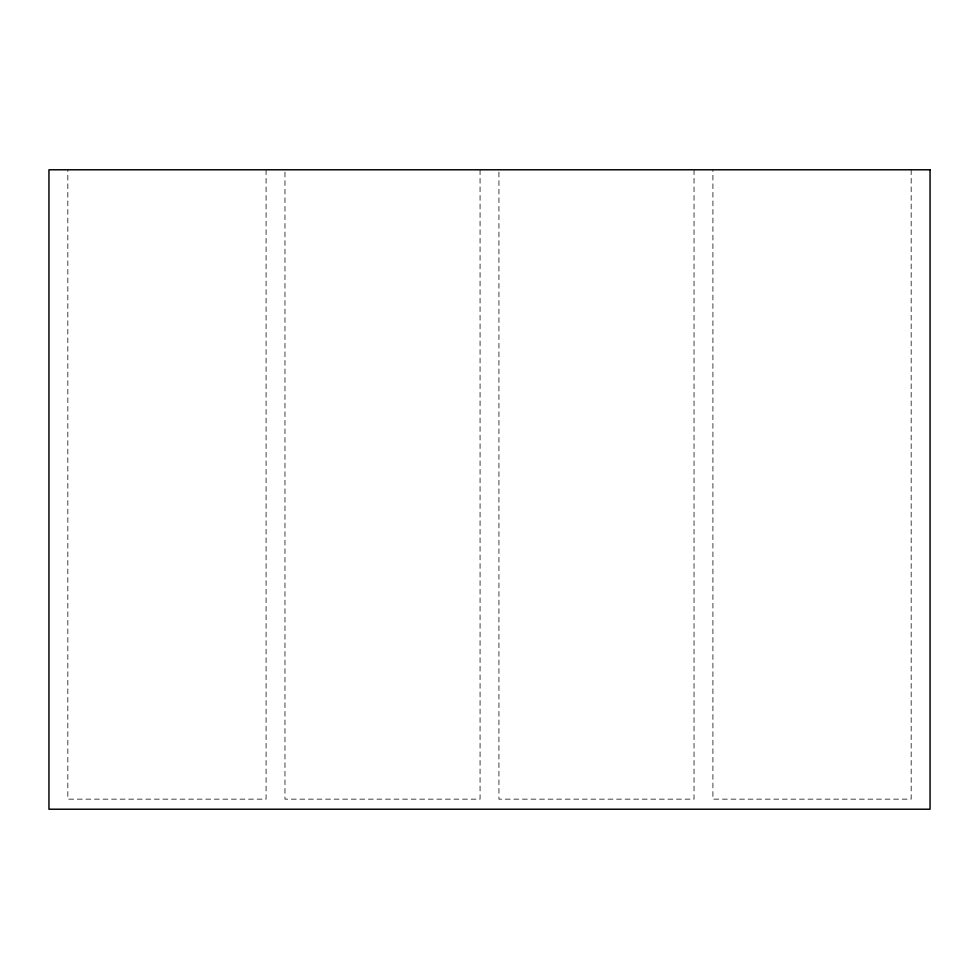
<?xml version="1.0" encoding="UTF-8"?>
<svg xmlns="http://www.w3.org/2000/svg" width="979" height="979" viewBox="0 0 979 979"><rect width="100%" height="100%" fill="white"/><g stroke="black" fill="none" stroke-linecap="round" stroke-linejoin="round"><path stroke-width="0.73" stroke-dasharray="4.89 3.67" d="M911.168 169.783L911.168 799.145L712.92 799.145L712.92 169.783M694.038 169.783L694.038 799.145L498.935 799.145L498.935 169.783M480.065 169.783L480.065 799.145L284.962 799.145L284.962 169.783M266.08 169.783L266.08 799.145L67.832 799.145L67.832 169.783"/><path stroke-width="1.47" d="M930.05 169.783L48.95 169.783L48.95 809.217L930.05 809.217L930.05 169.783"/></g></svg>
